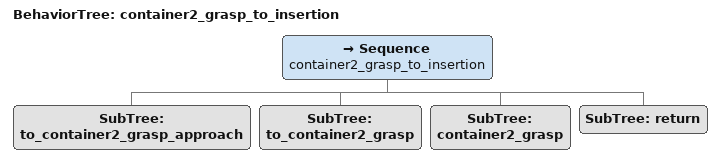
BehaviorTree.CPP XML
<?xml version="1.0"?>
<root BTCPP_format="4">
  <BehaviorTree ID="container2_grasp_to_insertion">
    <Sequence name="container2_grasp_to_insertion">
        <SubTree ID='to_container2_grasp_approach'/>
        <SubTree ID='to_container2_grasp'/>
        <SubTree ID='container2_grasp'/>
        <SubTree ID='return'/>
    </Sequence>
  </BehaviorTree>
</root>
